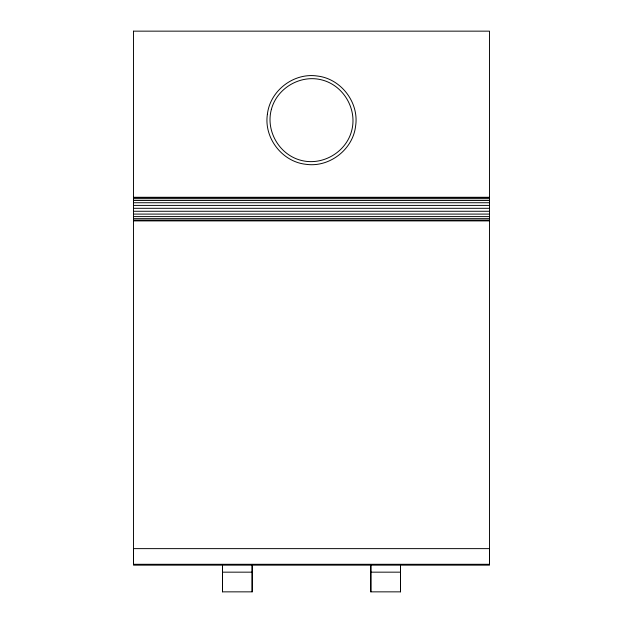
<?xml version="1.0" encoding="UTF-8"?>
<svg xmlns="http://www.w3.org/2000/svg" width="623" height="623" viewBox="0 0 623 623"><rect width="100%" height="100%" fill="white"/><g stroke="black" fill="none" stroke-linecap="round" stroke-linejoin="round"><path stroke-width="0.93" d="M252.167 564.391L252.167 591.85L222.497 591.85L222.497 564.391M400.503 564.391L400.503 591.85L370.833 591.85L370.833 564.391M133.501 197.655L489.499 197.655M133.501 198.737L489.499 198.737M133.501 200.466L489.499 200.466M133.501 205.411L489.499 205.411M133.501 208.308L489.499 208.308M133.501 211.267L489.499 211.267M133.501 214.086L489.499 214.086M133.501 216.602L489.499 216.602M133.501 218.657L489.499 218.657M133.501 220.121L489.499 220.121M133.501 220.9L489.499 220.9M222.497 572.163L252.167 572.163M370.833 572.163L400.503 572.163M400.503 565.147L400.503 591.85M370.833 565.147L370.833 591.85M252.167 565.147L252.167 591.85M222.497 565.147L222.497 591.85M133.501 31.15L133.501 565.147L489.499 565.147L489.499 31.15L133.501 31.15M267.384 114.344C263.778 137.862 282.048 161.661 305.691 164.27C329.209 167.867 353.007 149.606 355.616 125.955C359.222 102.445 340.952 78.638 317.309 76.029C293.791 72.432 269.993 90.693 267.384 114.344M271.379 109.399C265.491 130.838 279.244 154.652 300.753 160.267C322.184 166.154 345.999 152.409 351.621 130.9C357.509 109.461 343.756 85.647 322.247 80.032C300.816 74.145 277.001 87.89 271.379 109.399M489.499 197.281L133.501 197.281L133.501 202.74L489.499 202.74L489.499 197.281M489.499 548.629L133.501 548.629L133.501 564.29L489.499 564.29L489.499 548.629"/></g></svg>
